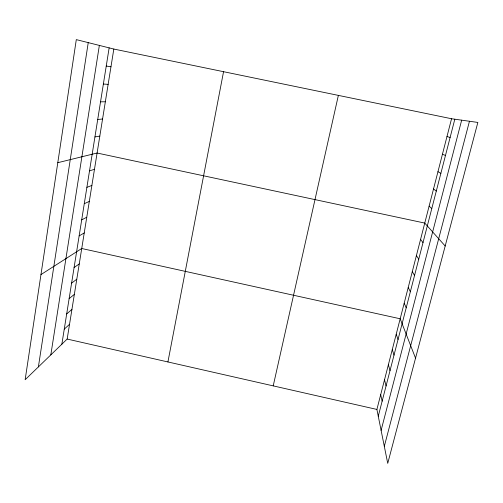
<?xml version="1.0" encoding="UTF-8"?>
<svg xmlns="http://www.w3.org/2000/svg" width="503" height="503" viewBox="0 0 503 503"><rect width="100%" height="100%" fill="white"/><g stroke="black" fill="none" stroke-linecap="round" stroke-linejoin="round"><path stroke-width="0.75" d="M38.385 366.913L88.239 42.623M50.816 354.885L99.355 45.415M61.856 344.203L109.145 47.873M67.163 339.06L113.823 49.049L76.299 39.624L25.15 379.727L67.163 339.06L376.898 409.436L387.731 463.376L477.85 122.436L451.556 118.746L113.823 49.049M167.92 361.953L223.552 71.696M273.217 385.883L338.368 95.388M376.898 409.436L451.556 118.746M378.262 416.226L454.825 119.205M381.104 430.379L461.666 120.167M384.311 446.337L469.456 121.261M64.258 329.138L69.54 324.297M66.685 313.941L71.935 309.402M69.131 298.612L74.35 294.374M71.596 283.145L76.789 279.222M74.086 267.539L79.248 263.93M40.963 274.588L81.731 248.507L400.181 318.783L415.541 358.167M79.134 235.901L84.234 232.946M81.693 219.861L86.761 217.246M84.278 203.684L89.308 201.407M86.887 187.349L91.879 185.425M89.515 170.869L94.476 169.297M57.788 162.689L97.098 153.025L424.758 223.081L445.186 246.011M94.929 136.935L99.82 136.099M97.72 119.469L102.568 119.022M100.531 101.826L105.341 101.776M103.373 84.02L108.139 84.366M106.246 66.038L110.968 66.792M446.978 136.558L450.122 137.438M442.451 154.201L445.469 155.496M437.962 171.674L440.861 173.372M433.517 188.977L436.296 191.071M429.116 206.111L431.781 208.594M420.565 239.403L423.01 242.628M416.415 255.568L418.748 259.152M412.303 271.589L414.529 275.518M408.222 287.464L410.347 291.74M404.186 303.196L406.21 307.805M396.213 334.231L398.043 339.494M392.277 349.541L394.012 355.124M388.385 364.713L390.02 370.61M384.518 379.752L386.065 385.952M380.689 394.66L382.148 401.161"/></g></svg>
